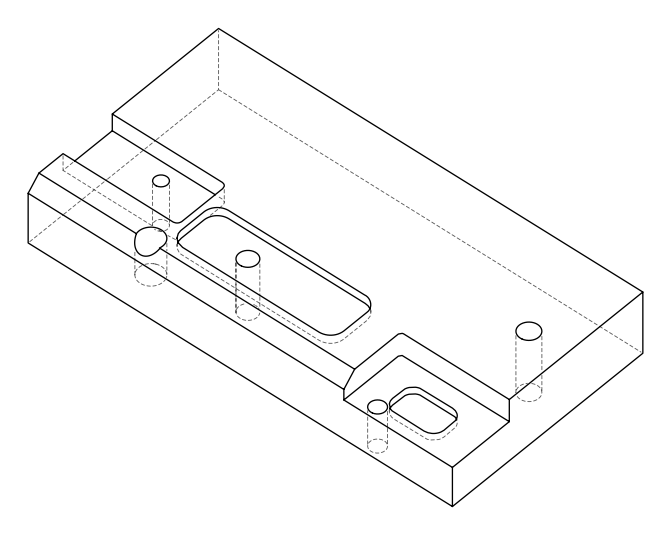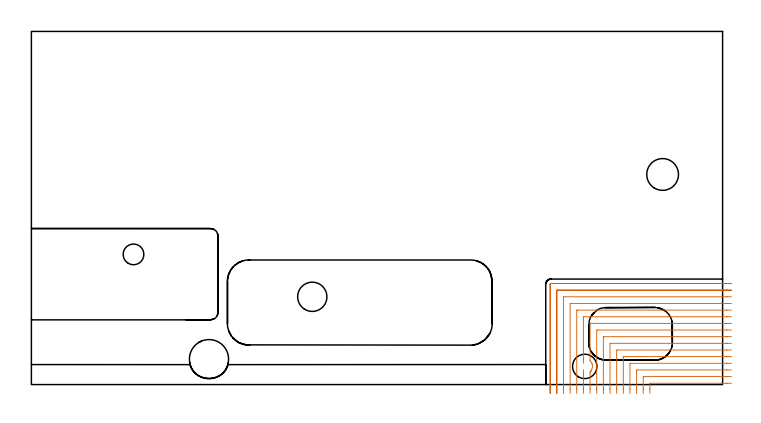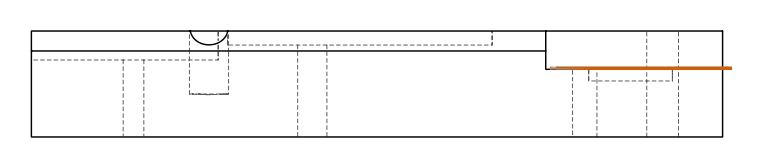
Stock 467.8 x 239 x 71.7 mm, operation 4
(PLAN: 16 operations, 12 tool changes, 122.2 min)
(1 INDEXABLE_INSERT_DRILL_THROUGH_HOLE_FROM_SOLID | STEP1HOLE_1 | NXT0302_004 | 0.21 min | 15293 mm3)
(2 INDEXABLE_INSERT_DRILL_BLIND_HOLE_FROM_SOLID | STEP1POCKET | NXT0302_024 | 0.18 min | 23570 mm3)
(3 AREA_MILL | FG_CHAMFER_SURFACE | UGT0205_001 | 13.98 min | 31643 mm3)
(4 MILL_CORNER_NOTCH_RECTANGULAR | CORNER_NOTCH_RECTANGULAR | NXT0201_008 | Follow Part, ap 1.5, ae 75% | 82.32 min | 215127 mm3)
(5 MILL_RECTANGULAR_POCKET | POCKET_RECTANGULAR_STRAIGHT | UGT0201_105 | Follow Part, ap 5.5, ae 75% | 2.85 min | 96312 mm3)
(6 MILL_RECTANGULAR_POCKET_1 | POCKET_RECTANGULAR_STRAIGHT_1 | UGT0201_105 | Follow Part, ap 5.5, ae 75% | 0.64 min | 14991 mm3)
(7 MILL_SLOT | SLOT_PARTIAL_RECTANGULAR | NXT0201_013 | Follow Part, ap 2.5, ae 75% | 20.21 min | 152838 mm3)
(8 SPOT_DRILL | STEP1HOLE | NXT0321_9005460120000 | 0.03 min | 30 mm3)
(9 SPOT_DRILL_1 | STEP1HOLE_2 | NXT0321_9005460120000 | 0.05 min | 178 mm3)
(10 SPOT_DRILL_2 | STEP1HOLE_3 | NXT0321_9005460120000 | 0.05 min | 175 mm3)
(11 DRILL_THROUGH_HOLE_INTO_CENTER | STEP1HOLE | NXT0301_042 | 0.23 min | 2033 mm3)
(12 DRILL_TO_ENLARGE_THROUGH_HOLE | STEP1HOLE | NXT0301_104 | 0.24 min | 5965 mm3)
(13 DRILL_THROUGH_HOLE_INTO_CENTER_1 | STEP1HOLE_2 | NXT0301_065 | 0.31 min | 4809 mm3)
(14 DRILL_TO_ENLARGE_THROUGH_HOLE_1 | STEP1HOLE_2 | UGT0301_052 | 0.33 min | 21001 mm3)
(15 DRILL_THROUGH_HOLE_INTO_CENTER_2 | STEP1HOLE_3 | NXT0301_065 | 0.27 min | 4165 mm3)
(16 DRILL_TO_ENLARGE_THROUGH_HOLE_2 | STEP1HOLE_3 | UGT0301_264 | 0.29 min | 14765 mm3)
(TOOL NXT0302_004 | Index. Insert Drill 16.5mm [880-D1650L20-05] | D16.5 PA176 FL83 Z2)
(TOOL NXT0302_024 | Index. Insert Drill 26.5mm [880-D2650L32-03] | D26.5 PA176 FL80 Z2)
(TOOL UGT0205_001 | Chamfer Mill 20 x 3 x 45 deg. | D20 FL50 Z2)
(TOOL NXT0201_008 | ENDMILL 6mm [2P460-0600-NA 1630] | D6 FL26 Z6)
(TOOL UGT0201_105 | End Mill 22 mm | D22 FL25 Z2)
(TOOL NXT0201_013 | ENDMILL 10mm | D10 FL30 Z4)
(TOOL NXT0321_9005460120000 | NC Spot Drill, 142deg, 12mm, Carbide, Uncoated | D12 PA142 FL30 Z2)
(TOOL NXT0301_042 | Carbide Drill 7.1mm [860.1-0710-057A1-MM 2214] | D7.1 PA140 FL85 Z2)
(TOOL NXT0301_104 | Carbide Drill 14mm [860.1-1400-112A1-MM 2214] | D14 PA140 FL123 Z2)
(TOOL NXT0301_065 | Carbide Drill 9.4mm [860.1-0940-075A1-MM 2214] | D9.4 PA140 FL98 Z2)
(TOOL UGT0301_052 | Twist Drill 21.5 mm | D21.5 PA118 FL150 Z2)
(TOOL UGT0301_264 | Twist Drill 19.8 mm | D19.8 PA118 FL140 Z2)
(OP 4 MILL_CORNER_NOTCH_RECTANGULAR, part 2 of 2)
G0 Z81.7
X473.8 Y63.9
Z47.239
G1 X470.8
X355.897 F500.
G3 X355.6 Y63.603 R0.3
G1 Y-3.
Y-6. F250.
G0 Z81.7
X473.8 Y68.4
Z47.239
G1 X470.8
X351.6 F500.
G3 X351.1 Y67.9 R0.5
G1 Y-3.
Y-6. F250.
G0 Z81.7
X473.8 Y0.9
Z45.8
G1 X470.8
X418.895 F500.
G3 X418.6 Y0.605 R0.3
G1 Y-3.
Y-6. F250.
G0 Z81.7
X473.8 Y5.4
Z45.8
G1 X470.8
X414.395 F500.
G3 X414.1 Y5.105 R0.3
G1 Y-3.
Y-6. F250.
G0 Z81.7
X473.8 Y9.9
Z45.8
G1 X470.8
X409.895 F500.
G3 X409.6 Y9.605 R0.3
G1 Y-3.
Y-6. F250.
G0 Z81.7
X473.8 Y14.4
Z45.8
G1 X470.8
X405.396 F500.
G3 X405.1 Y14.104 R0.3
G1 Y-3.
Y-6. F250.
G0 Z81.7
X473.8 Y18.9
Z45.8
G1 X470.8
X400.896 F500.
G3 X400.6 Y18.604 R0.3
G1 Y-3.
Y-6. F250.
G0 Z81.7
X473.8 Y23.4
Z45.8
G1 X470.8
X396.396 F500.
G3 X396.1 Y23.104 R0.3
G1 Y-3.
Y-6. F250.
G0 Z81.7
X473.8 Y27.9
Z45.8
G1 X470.8
X391.896 F500.
G3 X391.6 Y27.604 R0.3
G1 Y-3.
Y-6. F250.
G0 Z81.7
X473.8 Y32.4
Z45.8
G1 X470.8
X387.396 F500.
G3 X387.1 Y32.104 R0.3
G1 Y-3.
Y-6. F250.
G0 Z81.7
X473.8 Y36.9
Z45.8
G1 X470.8
X382.896 F500.
G3 X382.6 Y36.604 R0.3
G1 Y-3.
Y-6. F250.
G0 Z81.7
X473.8 Y41.4
Z45.8
G1 X470.8
X378.397 F500.
G3 X378.1 Y41.103 R0.3
G1 Y16.097
G2 X379.483 Y13.936 R5.005
X379.129 Y9.826 R5.313
G1 X378.669 Y9.113
X378.581 Y9.
X378.167 Y8.546
X378.1 Y8.484
Y-3.
Y-6. F250.
G0 Z81.7
X473.8 Y45.9
Z45.8
G1 X470.8
X373.897 F500.
G3 X373.6 Y45.603 R0.3
G1 Y17.459
Y14.459 F250.
G0 Z81.7
Y10.134
Z45.8
G1 Y7.134
Y-3. F500.
Y-6. F250.
G0 Z81.7
X473.8 Y50.4
Z45.8
G1 X470.8
X369.397 F500.
G3 X369.1 Y50.103 R0.3
G1 Y-3.
Y-6. F250.
G0 Z81.7
X473.8 Y54.9
Z45.8
G1 X470.8
X364.897 F500.
G3 X364.6 Y54.603 R0.3
G1 Y-3.
Y-6. F250.
G0 Z81.7
X473.8 Y59.4
Z45.8
G1 X470.8
X360.397 F500.
G3 X360.1 Y59.103 R0.3
G1 Y-3.
Y-6. F250.
G0 Z81.7
X473.8 Y63.9
Z45.8
G1 X470.8
X355.897 F500.
G3 X355.6 Y63.603 R0.3
G1 Y-3.
Y-6. F250.
G0 Z81.7
X473.8 Y68.4
Z45.8
G1 X470.8
X351.6 F500.
G3 X351.1 Y67.9 R0.5
G1 Y-3.
Y-6. F250.
G0 Z81.7
M5
M2
